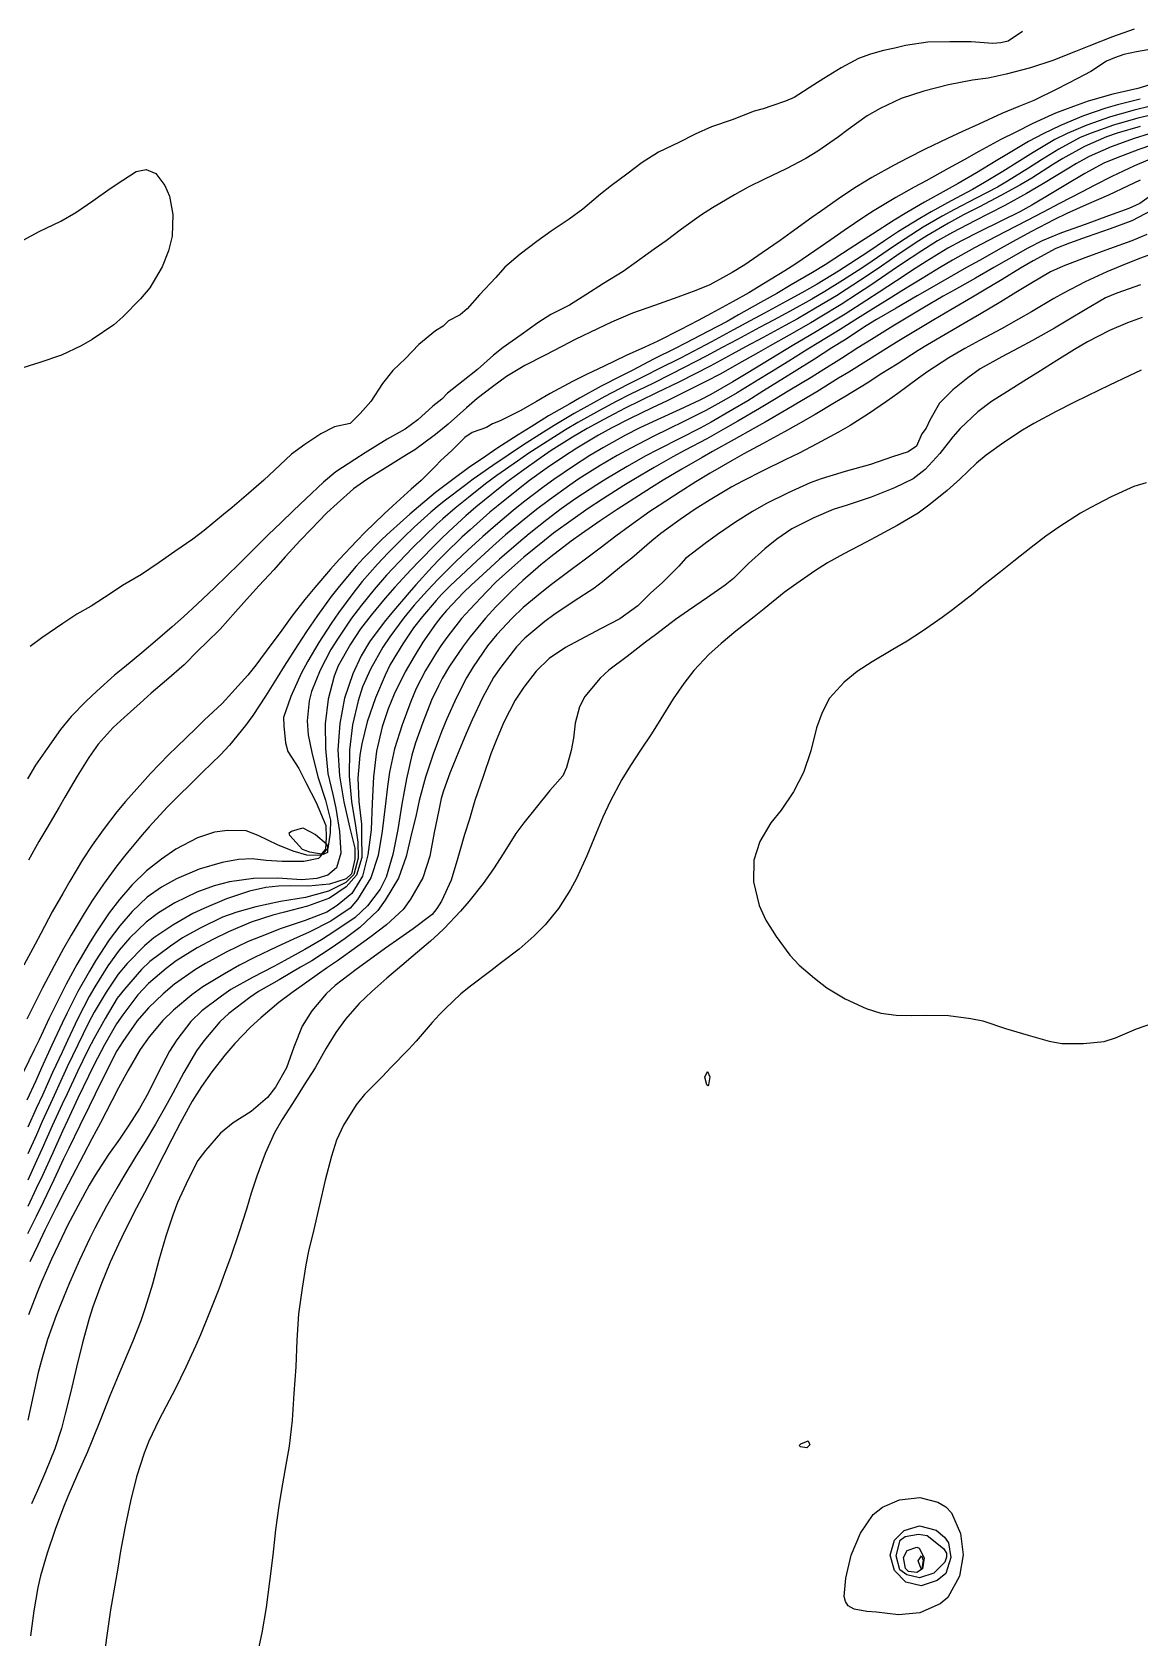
# Model space of a CAD drawing. Header units: feet. Extents: x 333642 to 335017, y 470420 to 471851.
# Drawn here: x 334006.5 to 334212.9, y 471282 to 471581.2 of the extents above; entities that cross this region are included whole.
import ezdxf

# ---------------------------------------------------------------- set-up
doc = ezdxf.new("R2010")
doc.units = ezdxf.units.FT
doc.header["$MEASUREMENT"] = 0
doc.layers.add('Contour', color=7, linetype='CONTINUOUS', true_color=0xffffff)

msp = doc.modelspace()

# ---------------------------------------------------------------- linework, layer by layer
at = {"layer": 'Contour', "color": 18, "linetype": 'Continuous', "true_color": 0x000000}
for points, elevation in [([(334191.091078, 471581.322388), (334188.36993, 471579.548633), (334187.001944, 471579.214344), (334185.515052, 471579.069486), (334181.519464, 471579.418919), (334177.525848, 471579.41435), (334173.39702, 471579.31951), (334169.26065, 471578.699731), (334167.256962, 471578.233626), (334165.165275, 471577.766556), (334162.743112, 471577.107548), (334160.50317, 471576.302503), (334157.291915, 471574.576092), (334154.052474, 471572.585054), (334152.201607, 471571.405773), (334148.503361, 471569.045309), (334146.878724, 471568.325533), (334144.382572, 471567.491402), (334142.728545, 471566.931333), (334141.045374, 471566.460801), (334136.95909, 471564.890695), (334133.124108, 471563.574393), (334130.085512, 471562.218375), (334127.055129, 471560.655428), (334123.2186, 471558.839227), (334120.174345, 471556.943916), (334117.307035, 471554.770894), (334114.479689, 471552.602055), (334112.436616, 471551.042042), (334109.126234, 471548.225982), (334106.598993, 471546.328623), (334103.218816, 471544.093172), (334100.596636, 471542.176998), (334097.433982, 471539.844748), (334094.600278, 471537.421827), (334092.952508, 471535.501731), (334089.900576, 471532.241824), (334087.586492, 471529.657588), (334086.270765, 471528.558801), (334084.13312, 471527.424674), (334083.125264, 471526.386568), (334081.690213, 471525.572638), (334078.571348, 471523.013448), (334076.09493, 471520.413909), (334073.728838, 471518.145147), (334071.818675, 471515.710904), (334069.661705, 471512.372252), (334067.638828, 471510.113138), (334066.657395, 471509.160191), (334065.771114, 471508.254884), (334062.859955, 471507.672952), (334060.291587, 471506.329654), (334057.337186, 471504.34478), (334054.830707, 471502.574247), (334052.687172, 471500.523602), (334049.675287, 471497.726902), (334046.852288, 471495.235866), (334043.773741, 471492.629013), (334042.152555, 471491.31579), (334038.556216, 471488.309964), (334036.494278, 471486.719079), (334033.094566, 471484.456879), (334030.218446, 471482.404292), (334026.88517, 471480.111027), (334023.335788, 471478.076949), (334021.258395, 471476.692703), (334017.532979, 471474.266093), (334014.824116, 471472.759282), (334012.233569, 471471.003328), (334008.352226, 471468.31936), (334006.169518, 471466.736153)], -1.5), ([(334211.857506, 471581.775912), (334207.828923, 471580.356995), (334203.436977, 471578.589701), (334200.921082, 471577.593256), (334196.730829, 471575.923213), (334192.541387, 471574.55772), (334188.033514, 471573.382456), (334184.67958, 471572.655281), (334181.748442, 471572.251915), (334177.294069, 471571.369584), (334172.673136, 471570.234515), (334168.439713, 471568.828182), (334164.527516, 471566.993106), (334162.126124, 471565.589808), (334158.572541, 471563.07898), (334156.8094, 471561.713511), (334152.942233, 471559.032019), (334150.687573, 471557.682696), (334146.999911, 471555.744795), (334143.004865, 471553.82711), (334139.965195, 471552.303917), (334137.385435, 471550.894925), (334133.287836, 471548.470887), (334131.248123, 471547.170092), (334127.527934, 471544.461649), (334124.640931, 471542.325278), (334122.40646, 471540.784266), (334119.070236, 471538.336116), (334116.685121, 471536.591359), (334113.003863, 471534.393095), (334109.691373, 471532.264485), (334106.631494, 471530.329152), (334103.168083, 471528.569792), (334100.734758, 471527.023467), (334097.624385, 471524.8073), (334094.286963, 471522.421484), (334092.469661, 471520.991075), (334089.484333, 471518.353154), (334086.834037, 471516.239428), (334083.950747, 471513.955914), (334082.889073, 471512.820039)], -2), ([(334214.447174, 471577.903474), (334212.311147, 471577.536214), (334209.927353, 471577.050839), (334208.197185, 471576.444789), (334206.746607, 471575.772817), (334203.767396, 471573.882491), (334201.338545, 471572.572674), (334197.449286, 471570.56586), (334193.195461, 471568.495819), (334190.38723, 471567.356845), (334187.190242, 471566.019499), (334182.90498, 471564.071222), (334179.886516, 471562.673016), (334177.071435, 471561.368628), (334172.913091, 471559.375712), (334169.634754, 471557.711181), (334167.021893, 471556.361096), (334162.995894, 471554.10677), (334160.14561, 471552.354412), (334157.377119, 471550.564423), (334153.616932, 471547.928996), (334151.838499, 471546.673322), (334147.966236, 471543.846805), (334145.914848, 471542.376993), (334142.581375, 471540.092567), (334139.296757, 471537.86852), (334136.943209, 471536.445855), (334132.802041, 471534.14678), (334130.209789, 471533.079636), (334126.844169, 471531.830178), (334122.491004, 471530.271148), (334118.367857, 471528.855035), (334114.478905, 471527.148797), (334111.847567, 471525.908251), (334107.734228, 471523.949967), (334105.238095, 471522.627231), (334102.115768, 471520.999158), (334098.307902, 471519.082152), (334094.906192, 471517.012337), (334092.29466, 471515.126914), (334089.454854, 471512.926477), (334087.442233, 471511.177123), (334084.015084, 471508.162572), (334082.614104, 471506.964885), (334081.43904, 471506.04991)], -2.5), ([(334217.006232, 471572.051158), (334212.533883, 471570.704291), (334207.895961, 471569.637652), (334203.316693, 471568.314292), (334200.545156, 471567.372722), (334197.23222, 471566.082502), (334192.991004, 471564.167119), (334189.671914, 471562.531203), (334187.005215, 471561.175991), (334182.909963, 471558.940443), (334180.180496, 471557.411407), (334177.201528, 471555.792476), (334173.097062, 471553.525648), (334170.903271, 471552.314501), (334167.47747, 471550.386294), (334163.446885, 471547.952094), (334161.677607, 471546.839994), (334157.859348, 471544.256938), (334155.37344, 471542.516491), (334152.37049, 471540.452165), (334148.80275, 471538.028571), (334146.804358, 471536.742498), (334142.817717, 471534.316594), (334140.042158, 471532.646882), (334137.161884, 471531.036592), (334133.053122, 471528.759085), (334130.640698, 471527.443653), (334127.269261, 471525.735936), (334123.104359, 471523.640543), (334120.721586, 471522.49448), (334117.22959, 471520.919698), (334112.967205, 471518.920691), (334109.964638, 471517.478142), (334107.193659, 471516.136179), (334103.04418, 471513.858718), (334100.504065, 471512.406573), (334097.562662, 471510.714813), (334093.707471, 471508.765049), (334092.331739, 471508.234009), (334091.19558, 471507.547908), (334088.496565, 471506.571904), (334087.138988, 471505.680574), (334084.688507, 471503.214872), (334082.673777, 471501.408859), (334081.653209, 471500.273555)], -3), ([(334213.00054, 471568.747438), (334208.743164, 471567.672574), (334206.577459, 471567.032061), (334202.404845, 471565.61836), (334198.135413, 471563.830278), (334194.89845, 471562.265741), (334192.20961, 471560.853901), (334188.140786, 471558.390167), (334186.185372, 471557.197735), (334182.514669, 471555.013772), (334179.08189, 471553.008686), (334176.841875, 471551.765637), (334172.826696, 471549.536427), (334169.480822, 471547.57573), (334167.121347, 471546.166846), (334163.108205, 471543.575843), (334161.069002, 471542.234049), (334157.547586, 471539.965036), (334154.297265, 471537.876661), (334151.941989, 471536.445562), (334147.937258, 471534.087814), (334145.272677, 471532.514629), (334142.241137, 471530.821975), (334138.141147, 471528.509431), (334136.008278, 471527.313036), (334132.41171, 471525.414986), (334128.290732, 471523.224667), (334126.348151, 471522.224074), (334122.450154, 471520.298871), (334118.326961, 471518.182231), (334116.32845, 471517.154024), (334112.553667, 471515.224503), (334108.535047, 471512.990308), (334106.694849, 471511.957366), (334102.754287, 471509.690532), (334099.493628, 471507.66489), (334097.089544, 471506.191678), (334093.104987, 471503.608811), (334091.057529, 471502.2062), (334087.825037, 471500.013872), (334084.886444, 471497.849547), (334082.91419, 471496.345882), (334081.699808, 471495.405884)], -3.5), ([(334217.137833, 471566.233675), (334212.565565, 471565.147762), (334208.021891, 471563.844927), (334203.835158, 471562.391183), (334201.837494, 471561.549812), (334197.827614, 471559.407398), (334194.632631, 471557.433031), (334192.16409, 471555.870808), (334188.283516, 471553.431281), (334186.405661, 471552.345506), (334182.439681, 471550.263484), (334178.369064, 471548.150245), (334176.092694, 471546.932511), (334172.567305, 471544.854378), (334169.186991, 471542.695259), (334167.026299, 471541.236552), (334163.081796, 471538.539013), (334161.123858, 471537.219822), (334157.531745, 471534.896916), (334154.224108, 471532.852653), (334151.834684, 471531.467284), (334147.776833, 471529.23885), (334144.66683, 471527.565167), (334142.053489, 471526.159547), (334137.929165, 471523.954972), (334135.12666, 471522.444904), (334132.108754, 471520.822122), (334128.008836, 471518.693931), (334125.497994, 471517.414468), (334122.197585, 471515.763284), (334118.042262, 471513.730071), (334115.319121, 471512.352878), (334112.232173, 471510.711569), (334108.190155, 471508.472322), (334105.884783, 471507.092314), (334102.492333, 471504.951595), (334099.083768, 471502.741907), (334096.97328, 471501.273821), (334093.099371, 471498.558293), (334091.029487, 471497.017392), (334087.807886, 471494.499684), (334085.361833, 471492.515837), (334083.053583, 471490.491506), (334081.952268, 471489.491607)], -4.5), ([(334214.888607, 471567.427127), (334211.862075, 471566.662553), (334207.482405, 471565.425916), (334203.082331, 471563.869906), (334199.406025, 471562.324132), (334197.072098, 471561.175421), (334193.032299, 471558.792211), (334190.595027, 471557.255333), (334187.374849, 471555.230985), (334184.012057, 471553.181811), (334181.747665, 471551.876666), (334177.779091, 471549.768621), (334174.03226, 471547.692013), (334171.912375, 471546.494223), (334167.95496, 471544.068315), (334165.370319, 471542.339121), (334162.403641, 471540.354842), (334158.895379, 471538.00635), (334156.782461, 471536.652435), (334152.780741, 471534.260975), (334149.95451, 471532.626308), (334147.112721, 471531.073323), (334143.01915, 471528.867168), (334140.340109, 471527.404928), (334137.220066, 471525.715612), (334133.126153, 471523.506891), (334130.901741, 471522.31262), (334127.317548, 471520.464156), (334123.198784, 471518.384598), (334120.982103, 471517.265245), (334117.371437, 471515.462453), (334113.264311, 471513.320998), (334111.09572, 471512.131878), (334107.545148, 471510.134964), (334103.801467, 471507.876656), (334101.826954, 471506.644507), (334097.893419, 471504.154839), (334095.242144, 471502.394793), (334092.355672, 471500.423447), (334088.709187, 471497.883066), (334087.075431, 471496.693633), (334083.520528, 471493.977804), (334082.350131, 471493.048179)], -4), ([(334212.973045, 471563.62355), (334208.732739, 471562.363777), (334206.707801, 471561.693994), (334202.641517, 471559.874547), (334198.605201, 471557.687823), (334196.863397, 471556.627512), (334192.80984, 471554.0236), (334190.539353, 471552.698411), (334187.042726, 471550.735199), (334183.021127, 471548.660613), (334180.082914, 471547.169635), (334177.276003, 471545.639638), (334173.239478, 471543.267492), (334171.277292, 471542.006408), (334167.669215, 471539.565408), (334164.792324, 471537.605317), (334162.138067, 471535.803117), (334158.211066, 471533.240524), (334156.398104, 471532.092695), (334152.516561, 471529.75057), (334149.108599, 471527.813035), (334146.831092, 471526.55082), (334142.750648, 471524.329415), (334139.452453, 471522.561833), (334136.99472, 471521.226392), (334132.847456, 471518.984863), (334130.085257, 471517.552732), (334127.044763, 471516.003956), (334122.888342, 471513.966054), (334119.797136, 471512.474173), (334117.055103, 471511.106357), (334112.908227, 471508.954921), (334109.959846, 471507.343375), (334107.230822, 471505.714628), (334103.248807, 471503.220369), (334101.346693, 471501.951151), (334097.715348, 471499.362661), (334095.005043, 471497.375377), (334092.405815, 471495.307769), (334089.185288, 471492.658903), (334087.32735, 471491.070332), (334084.192045, 471488.165864), (334082.736239, 471486.781728), (334081.674909, 471485.722825)], -5), ([(334217.254216, 471560.859826), (334212.769347, 471559.35664), (334208.529847, 471557.738794), (334206.229839, 471556.766203), (334202.653906, 471554.866938), (334199.135715, 471552.765519), (334196.979478, 471551.465638), (334192.830529, 471548.954267), (334190.53669, 471547.699307), (334187.127268, 471546.014557), (334182.998135, 471543.978906), (334179.707789, 471542.32739), (334177.178622, 471540.945368), (334173.125649, 471538.469551), (334171.076383, 471537.166763), (334167.557872, 471534.842512), (334164.367484, 471532.736887), (334162.047458, 471531.238107), (334158.014926, 471528.662726), (334155.847409, 471527.321745), (334152.381713, 471525.240359), (334148.484371, 471522.936053), (334146.697088, 471521.879574), (334142.716972, 471519.469792), (334139.571389, 471517.523948), (334137.10312, 471516.07142), (334132.987308, 471513.673607), (334130.959369, 471512.634104), (334127.232164, 471510.902159), (334122.971812, 471508.935341), (334119.606892, 471507.387009), (334117.067636, 471506.128304), (334112.982656, 471503.833633), (334110.414585, 471502.297191), (334107.412423, 471500.346699), (334103.719693, 471497.835028), (334101.919902, 471496.53218), (334098.0831, 471493.61202), (334096.140621, 471492.051217), (334092.854992, 471489.2799), (334090.534774, 471487.247749), (334087.729972, 471484.684761), (334085.498172, 471482.570129), (334083.146367, 471480.268894), (334082.105223, 471479.221636)], -6), ([(334214.666539, 471562.259468), (334211.900692, 471561.415691), (334207.611255, 471559.861755), (334203.462799, 471558.002932), (334201.105699, 471556.725498), (334197.65837, 471554.638556), (334194.648172, 471552.795943), (334191.829158, 471551.116803), (334187.75361, 471548.893927), (334184.868811, 471547.428077), (334182.184212, 471546.064854), (334178.031414, 471543.857583), (334175.254964, 471542.29316), (334172.31645, 471540.443961), (334168.527739, 471537.941129), (334166.775914, 471536.761065), (334162.81123, 471534.077033), (334160.317549, 471532.429012), (334157.276076, 471530.47711), (334153.375686, 471528.076498), (334151.599883, 471527.028776), (334147.579223, 471524.71993), (334144.027132, 471522.723432), (334141.881795, 471521.492493), (334137.795386, 471519.180981), (334134.826831, 471517.561146), (334131.951518, 471516.029542), (334127.828328, 471513.964503), (334124.834099, 471512.52814), (334122.040665, 471511.188821), (334117.847917, 471509.150148), (334114.538741, 471507.453056), (334112.080876, 471506.083273), (334108.043698, 471503.662377), (334105.710098, 471502.183974), (334102.515134, 471499.993257), (334099.217115, 471497.657711), (334097.126346, 471496.055427), (334093.338044, 471493.026914), (334091.829334, 471491.755018), (334088.152361, 471488.48733), (334086.622215, 471487.106676), (334083.476642, 471484.062308), (334082.402711, 471482.990386)], -5.5), ([(334214.417066, 471557.347694), (334211.936324, 471556.26289), (334207.732612, 471554.300475), (334204.545674, 471552.717142), (334202.060426, 471551.398832), (334197.974815, 471549.268534), (334194.894497, 471547.643578), (334191.912393, 471546.08473), (334187.819388, 471543.990111), (334184.713993, 471542.365003), (334182.131009, 471540.98769), (334178.051375, 471538.724157), (334175.599315, 471537.28795), (334172.380162, 471535.329889), (334168.606443, 471532.996268), (334166.743852, 471531.811659), (334162.805405, 471529.389724), (334159.808157, 471527.517605), (334157.089276, 471525.816971), (334153.128406, 471523.391487), (334151.094604, 471522.128466), (334147.501463, 471519.913064), (334143.975916, 471517.747984), (334141.942166, 471516.454466), (334137.912756, 471513.973752), (334135.432186, 471512.557271), (334132.031583, 471510.700256), (334127.978628, 471508.676066), (334125.18579, 471507.300233), (334122.223695, 471505.833366), (334118.055628, 471503.688367), (334115.516295, 471502.29964), (334112.361986, 471500.437264), (334108.40387, 471497.965366), (334106.693199, 471496.804449), (334102.900539, 471494.07942), (334100.499069, 471492.259731), (334097.578583, 471489.87521), (334094.75125, 471487.515647), (334092.384188, 471485.436673), (334089.386773, 471482.710715), (334087.38023, 471480.852083), (334084.430862, 471478.019769), (334082.817574, 471476.392848), (334081.817897, 471475.301434)], -6.5), ([(334004.869048, 471542.472691), (334007.822678, 471544.059968), (334011.853356, 471545.977662), (334014.664329, 471547.577587), (334017.842228, 471549.789811), (334021.071568, 471552.047253), (334023.415132, 471553.632026), (334025.89592, 471555.214411), (334027.79551, 471555.634159), (334029.562924, 471554.860129), (334031.243874, 471552.657349), (334032.139789, 471550.633344), (334032.760085, 471547.21115), (334032.608201, 471543.211182), (334031.949555, 471540.43332), (334030.746368, 471537.456856), (334028.45096, 471533.58151), (334026.697951, 471531.537634), (334023.399856, 471528.135369), (334021.740271, 471526.653548), (334017.725583, 471523.954712), (334015.643873, 471522.770587), (334011.973737, 471521.013904), (334007.946682, 471519.633737), (334003.778496, 471518.347767)], -1), ([(334213.013986, 471553.649609), (334210.764598, 471552.576722), (334207.059734, 471550.846637), (334202.923831, 471549.007653), (334199.326267, 471547.399449), (334197.001866, 471546.29779), (334192.756324, 471544.067857), (334189.859725, 471542.489952), (334187.10419, 471540.959239), (334183.036624, 471538.666767), (334180.619356, 471537.326701), (334177.388218, 471535.478282), (334173.303867, 471533.131612), (334171.462797, 471532.097622), (334167.50223, 471529.778025), (334163.851305, 471527.634864), (334161.939115, 471526.448356), (334157.875126, 471523.837857), (334155.508924, 471522.357766), (334152.307799, 471520.297098), (334148.532567, 471517.933), (334146.743414, 471516.816747), (334142.785635, 471514.34455), (334139.863238, 471512.529722), (334137.11107, 471510.886351), (334133.040611, 471508.537482), (334130.979313, 471507.413254), (334127.356049, 471505.561785), (334123.205088, 471503.431737), (334120.751921, 471502.161002), (334117.381681, 471500.283933), (334113.406958, 471497.927133), (334111.725722, 471496.860553), (334107.836441, 471494.272671), (334105.13095, 471492.374673), (334102.457261, 471490.338752), (334099.163967, 471487.725681), (334097.126222, 471486.032784), (334093.608009, 471483.004405), (334091.919761, 471481.467229), (334088.316535, 471478.152062), (334086.949794, 471476.852155), (334083.728584, 471473.419309), (334082.679327, 471472.214375), (334081.779202, 471471.042942)], -7), ([(334216.379939, 471551.756107), (334212.930644, 471549.296158), (334210.873119, 471548.312223), (334207.085374, 471546.951849), (334202.767165, 471545.389214), (334198.325024, 471543.836983), (334194.751397, 471542.346601), (334192.061784, 471540.98153), (334187.998726, 471538.666901), (334185.725128, 471537.343326), (334182.302869, 471535.371539), (334178.301945, 471533.146535), (334176.268775, 471531.98765), (334172.508993, 471529.772208), (334169.055578, 471527.739015), (334166.925875, 471526.423614), (334162.94241, 471523.949361), (334160.401381, 471522.358029), (334157.345344, 471520.421522), (334153.547476, 471518.034629), (334151.677241, 471516.878927), (334147.691078, 471514.470552), (334144.526005, 471512.560442), (334142.083533, 471511.092301), (334138.009083, 471508.687291), (334135.747423, 471507.413846), (334132.227809, 471505.450074), (334128.205706, 471503.296993), (334125.920384, 471502.051217), (334122.451917, 471500.079942), (334118.638314, 471497.853541), (334116.794513, 471496.712909), (334112.823268, 471494.166629), (334110.138002, 471492.411427), (334107.361877, 471490.470528), (334103.694266, 471487.824844), (334101.965056, 471486.479418), (334098.174632, 471483.372157), (334096.481766, 471481.910303), (334093.018231, 471478.750063), (334091.20122, 471476.935189), (334088.142129, 471473.696268), (334086.555632, 471471.931789), (334083.798219, 471468.387626), (334082.7028, 471466.876704), (334081.877601, 471465.631378)], -7.5), ([(334215.079047, 471547.941168), (334211.424596, 471546.044035), (334207.388573, 471544.540061), (334203.13457, 471543.043824), (334199.816142, 471541.852192), (334197.267528, 471540.864118), (334193.056624, 471538.61116), (334190.69204, 471537.25035), (334187.289511, 471535.143311), (334183.606753, 471532.92631), (334181.727095, 471531.803399), (334177.737704, 471529.470739), (334174.518349, 471527.596642), (334172.051979, 471526.102714), (334168.027931, 471523.653922), (334165.731382, 471522.239395), (334162.394168, 471520.150454), (334158.682329, 471517.871175), (334156.783151, 471516.700689), (334152.734958, 471514.208837), (334149.904082, 471512.514694), (334147.142657, 471510.865947), (334143.100347, 471508.521742), (334140.891521, 471507.290939), (334137.333795, 471505.284586), (334133.312091, 471503.064404), (334131.356036, 471501.95541), (334127.562075, 471499.74137), (334124.111527, 471497.700968), (334121.959138, 471496.347497), (334117.967092, 471493.813223), (334115.553631, 471492.260264), (334112.383481, 471490.117594), (334108.871527, 471487.730933), (334106.984722, 471486.342373), (334103.171994, 471483.439973), (334101.312978, 471481.945385), (334097.931674, 471479.001204), (334095.880739, 471477.082387), (334092.936266, 471474.134685), (334090.981985, 471471.973644), (334088.171504, 471468.51982), (334086.841285, 471466.797146), (334084.312007, 471463.046632), (334082.956563, 471460.767298), (334082.255724, 471459.379527)], -8), ([(334214.203771, 471543.494158), (334211.439525, 471542.315201), (334207.257335, 471540.818941), (334202.87134, 471539.18617), (334198.672409, 471537.595058), (334196.277925, 471536.524121), (334192.623468, 471534.386071), (334189.852769, 471532.711528), (334187.031266, 471530.924166), (334183.05231, 471528.566784), (334180.714097, 471527.238386), (334177.400411, 471525.324529), (334173.392568, 471522.963085), (334171.623371, 471521.869945), (334167.689752, 471519.366387), (334164.846848, 471517.576489), (334162.106149, 471515.822402), (334158.146417, 471513.397313), (334156.018742, 471512.11068), (334152.413931, 471509.940407), (334148.805183, 471507.898517), (334146.724138, 471506.737334), (334142.638935, 471504.494276), (334139.130744, 471502.611601), (334136.953724, 471501.380959), (334132.881026, 471498.994964), (334130.197168, 471497.396337), (334127.274742, 471495.54717), (334123.343401, 471493.023894), (334121.648576, 471491.852573), (334117.855967, 471489.149654), (334115.269935, 471487.253857), (334112.394796, 471485.073662), (334109.390725, 471482.823862), (334107.047917, 471481.070157), (334103.278322, 471478.278301), (334101.4887, 471476.854856), (334098.027093, 471473.977556), (334095.961391, 471472.010177), (334093.113185, 471468.962677), (334091.354298, 471466.83573), (334088.718882, 471462.960452), (334087.470151, 471460.885114), (334085.592993, 471457.249909), (334083.806548, 471453.263596), (334082.794289, 471450.800516), (334082.220121, 471449.352177)], -8.5), ([(334217.333889, 471540.660222), (334212.886995, 471539.005634), (334209.318439, 471537.587429), (334206.807417, 471536.560244), (334202.738916, 471534.664978), (334198.712449, 471532.578776), (334196.888835, 471531.588984), (334192.742927, 471529.090163), (334190.337143, 471527.707005), (334187.146017, 471525.934138), (334183.061398, 471523.726716), (334180.299315, 471522.251819), (334177.355294, 471520.488152), (334173.423266, 471517.95077), (334171.674293, 471516.735227), (334167.808148, 471513.851882), (334165.708084, 471512.375131), (334162.368511, 471510.108346), (334158.938154, 471507.936623), (334156.797773, 471506.694533), (334152.719831, 471504.461566), (334149.428818, 471502.766599), (334146.842031, 471501.492669), (334142.699719, 471499.451483), (334138.986528, 471497.584391), (334136.926468, 471496.454062), (334132.86048, 471494.070964), (334130.078654, 471492.346517), (334127.29358, 471490.394112), (334123.646591, 471487.774456), (334122.01475, 471486.443621), (334118.267381, 471483.181834), (334116.63072, 471481.932841), (334112.828643, 471478.77327), (334111.182074, 471477.547175), (334107.549026, 471475.173062), (334103.750189, 471472.642914), (334102.083482, 471471.372769), (334098.353739, 471468.251406), (334096.780449, 471466.63618), (334093.839291, 471462.8591), (334092.500557, 471460.918494), (334090.462091, 471457.172922), (334088.521226, 471453.069552), (334087.420285, 471450.533704), (334086.04831, 471447.229181), (334084.372729, 471443.091822), (334083.159789, 471439.853781), (334082.748954, 471438.378123)], -9), ([(334213.053556, 471534.112654), (334208.664987, 471532.572264), (334206.536573, 471531.66836), (334202.711884, 471529.444325), (334199.821485, 471527.713466), (334197.012776, 471526.023051), (334192.953049, 471523.74163), (334190.399245, 471522.370587), (334187.200725, 471520.677922), (334183.194083, 471518.450086), (334180.905301, 471516.81017), (334178.071423, 471514.544023), (334175.603244, 471512.051847), (334173.772718, 471508.877523), (334173.130574, 471507.39257), (334172.323799, 471506.3427), (334171.339189, 471504.083219), (334169.73421, 471502.97924), (334166.832316, 471502.066742), (334162.719623, 471500.662863), (334158.027207, 471499.361481), (334153.541729, 471497.987118), (334151.476955, 471497.211829), (334147.414855, 471495.364636), (334143.26155, 471493.332288), (334140.726623, 471491.88288), (334137.561613, 471489.90162), (334134.252072, 471487.591257), (334131.956354, 471485.907455), (334128.256373, 471483.115584), (334127.000525, 471481.695009), (334123.928713, 471478.595794), (334121.806017, 471476.755658), (334119.370679, 471474.276241), (334116.018157, 471471.902437), (334112.573027, 471470.104833), (334108.581279, 471467.967395), (334105.908219, 471466.511098), (334102.891193, 471464.516223), (334100.462404, 471462.131358), (334098.140891, 471459.163711), (334096.508725, 471456.698864), (334094.428135, 471452.611716), (334092.968332, 471449.190569), (334091.996397, 471446.693865), (334090.536143, 471442.477301), (334089.041682, 471438.026031), (334088.013189, 471434.574605), (334087.107882, 471431.675022), (334085.824984, 471427.366423), (334084.628602, 471423.202964), (334082.818186, 471419.259934), (334081.951023, 471417.893132), (334081.074994, 471416.794311)], -9.5), ([(334213.392748, 471528.062461), (334210.660593, 471527.041086), (334207.297651, 471525.628126), (334203.191447, 471523.500176), (334200.778211, 471522.088283), (334197.470271, 471520.038179), (334193.907358, 471517.774564), (334191.78422, 471516.466397), (334187.790455, 471513.947667), (334185.296835, 471512.39523), (334182.74832, 471510.445591), (334179.431617, 471507.354178), (334178.110893, 471505.800239), (334175.65809, 471502.716372), (334172.94153, 471499.676921), (334170.663544, 471497.988717), (334167.241103, 471496.294402), (334162.869054, 471494.547732), (334158.405622, 471493.069105), (334155.791015, 471492.236971), (334152.165384, 471490.674273), (334148.091893, 471488.672137), (334145.269364, 471486.746913), (334143.033802, 471484.923452), (334140.017436, 471482.178386), (334137.202658, 471479.398141), (334135.6798, 471478.1362), (334132.371214, 471475.83002), (334128.853387, 471473.436268), (334126.40288, 471471.762257), (334122.688144, 471468.913907), (334120.812268, 471467.553721), (334117.380979, 471464.863694), (334114.007064, 471462.328117), (334112.397532, 471460.848579), (334109.513688, 471457.401717), (334108.506081, 471455.48415), (334107.727335, 471452.43643), (334107.415857, 471449.630811), (334106.951107, 471447.348801), (334106.06708, 471444.145988), (334105.382237, 471442.623485), (334102.975108, 471439.908886), (334100.43161, 471436.731954), (334098.137759, 471433.858206), (334096.638342, 471431.905326), (334094.293359, 471428.083071), (334092.508517, 471425.278283), (334090.57402, 471422.584487), (334087.893122, 471419.212542), (334086.325422, 471417.426087), (334083.291227, 471414.196493), (334082.187191, 471413.145383)], -10), ([(334213.195725, 471518.213991), (334210.915001, 471517.143741), (334207.259037, 471515.4012), (334203.150375, 471513.463038), (334200.616155, 471512.217488), (334197.31663, 471510.486162), (334193.202004, 471508.265081), (334191.065389, 471507.043695), (334187.609553, 471504.757148), (334184.292537, 471502.352686), (334182.506934, 471500.862812), (334179.416574, 471497.892527), (334176.997225, 471495.810791), (334173.862563, 471493.231283), (334171.642054, 471491.569016), (334167.722343, 471489.261389), (334164.510699, 471487.519453), (334161.939834, 471486.197223), (334157.776146, 471483.991872), (334154.698998, 471482.300905), (334152.304336, 471480.758425), (334148.386592, 471478.020279), (334146.6784, 471476.792508), (334142.920595, 471473.732982), (334141.086909, 471472.28313), (334137.64563, 471469.57338), (334134.897309, 471467.307871), (334132.596273, 471465.233801), (334129.826768, 471462.249836), (334127.965679, 471459.828369), (334125.99334, 471456.975064), (334123.66533, 471453.226889), (334121.902734, 471450.452201), (334119.861444, 471447.412742), (334118.025864, 471444.553222), (334116.401346, 471441.929391), (334114.212397, 471437.827701), (334112.869797, 471434.939561), (334111.610394, 471431.93811), (334109.887625, 471427.738172), (334107.947864, 471423.502874), (334106.860189, 471421.434844), (334104.633025, 471417.9031), (334102.150378, 471414.875334), (334100.079601, 471412.777991), (334097.288989, 471410.332333), (334093.962547, 471407.810919), (334091.971753, 471406.286803), (334088.202074, 471403.430575), (334086.435088, 471401.987564), (334083.490015, 471399.197124), (334082.438548, 471398.154121)], -10.5), ([(334082.889073, 471512.820039), (334081.165231, 471511.506406), (334078.369074, 471508.953704), (334076.036217, 471507.205667), (334072.699172, 471505.347354), (334068.583471, 471502.811357), (334066.627886, 471501.588072), (334063.134259, 471499.266268), (334060.846065, 471497.331623), (334057.544479, 471494.264247), (334055.209524, 471492.088256), (334052.843151, 471489.79495), (334050.557892, 471487.564702), (334047.403163, 471484.434387), (334045.117344, 471482.131409), (334042.795493, 471479.862718), (334040.475304, 471477.665515), (334037.277816, 471474.625314), (334034.751221, 471472.254362), (334032.605464, 471470.375627), (334029.860565, 471468.018155), (334026.933046, 471465.539714), (334023.718413, 471462.872532), (334021.889598, 471461.366404), (334018.594295, 471458.405696), (334016.610024, 471456.550656), (334013.770744, 471453.689032), (334011.781561, 471451.287927), (334009.303165, 471447.715049), (334007.172794, 471444.614525), (334005.641121, 471442.050008)], -2), ([(334081.43904, 471506.04991), (334077.857171, 471503.36201), (334076.254206, 471502.421744), (334072.282571, 471499.93944), (334068.868436, 471497.832119), (334066.393407, 471496.114661), (334063.338586, 471493.396583), (334061.443375, 471491.63047), (334058.51722, 471488.591885), (334056.495622, 471486.447296), (334053.702079, 471483.432654), (334051.54367, 471481.022236), (334048.843191, 471478.063408), (334047.051724, 471476.13344), (334044.403023, 471473.208556), (334041.538769, 471469.965273), (334039.036078, 471467.491041), (334037.412778, 471465.894771), (334034.832818, 471463.304075), (334031.559886, 471460.459783), (334028.719755, 471458.04057), (334026.636618, 471456.161395), (334023.658008, 471453.470487), (334021.630193, 471451.605505), (334018.831929, 471448.521553), (334017.090363, 471446.048618), (334014.918294, 471442.536657), (334012.630089, 471438.665086), (334011.542831, 471436.773773), (334009.251476, 471432.858576), (334007.797398, 471430.358629), (334005.856677, 471426.891491)], -2.5), ([(334081.653209, 471500.273555), (334079.003651, 471497.667487), (334077.120752, 471496.025792), (334073.725611, 471492.947238), (334072.046435, 471491.36942), (334068.585236, 471488.01036), (334067.006603, 471486.404414), (334063.723555, 471482.920104), (334062.124304, 471481.164187), (334059.187419, 471477.724749), (334057.322187, 471475.460521), (334054.940691, 471472.376239), (334052.728261, 471469.359792), (334051.00602, 471467.036844), (334048.23333, 471463.247671), (334046.709961, 471461.392778), (334043.751928, 471458.067309), (334041.918274, 471456.113473), (334038.608678, 471452.982348), (334037.0163, 471451.42768), (334033.489961, 471448.024935), (334031.953914, 471446.518465), (334028.603641, 471443.039651), (334027.059568, 471441.352635), (334023.946472, 471437.827892), (334022.30237, 471435.894247), (334019.761518, 471432.55369), (334017.70733, 471429.680811), (334015.908317, 471426.950554), (334013.57082, 471423.025544), (334012.212892, 471420.68283), (334010.280871, 471417.302498), (334008.147492, 471413.262106), (334007.09816, 471411.24742), (334004.947623, 471407.324712)], -3), ([(334214.115252, 471497.251309), (334211.79389, 471496.553583), (334207.587461, 471494.611072), (334203.662862, 471492.566175), (334201.854952, 471491.551619), (334197.821215, 471488.941539), (334195.435742, 471487.258829), (334192.667874, 471485.18086), (334189.434584, 471482.604205), (334186.946811, 471480.614652), (334183.529418, 471477.944494), (334181.887729, 471476.561963), (334178.049638, 471473.578478), (334176.073584, 471472.145025), (334172.436992, 471469.566848), (334169.592756, 471467.74414), (334166.907899, 471466.136609), (334163.044663, 471463.884146), (334160.260332, 471462.044102), (334157.816726, 471460.084002), (334155.116576, 471457.108098), (334153.7094, 471454.452088), (334152.692619, 471451.563646), (334151.60148, 471447.273112), (334150.243887, 471443.271278), (334148.408181, 471439.666824), (334146.090424, 471436.215816), (334144.175083, 471433.884712), (334142.105894, 471430.412531), (334141.012196, 471426.937977), (334140.920657, 471422.890688), (334142.014704, 471418.448689), (334143.209857, 471415.755488), (334145.138291, 471412.673045), (334147.680701, 471409.229816), (334149.466272, 471407.343536), (334152.313658, 471404.894621), (334154.620906, 471403.10536), (334158.010185, 471401.055966), (334161.941767, 471399.271629), (334164.664527, 471398.424204), (334167.502383, 471398.050129), (334170.348318, 471397.989355), (334173.177597, 471398.01249), (334177.303839, 471397.936962), (334181.465365, 471397.402572), (334183.684107, 471396.976107), (334187.924836, 471395.55465), (334192.146965, 471394.278407), (334196.02221, 471393.188601), (334198.363474, 471392.74322), (334202.445993, 471392.738072), (334206.282616, 471393.103324), (334208.38448, 471393.816616), (334212.330587, 471395.503926), (334215.320456, 471396.540151)], -11), ([(334081.699808, 471495.405884), (334078.523406, 471492.765034), (334076.909601, 471491.364863), (334073.291042, 471488.176984), (334071.775791, 471486.727091), (334068.28195, 471483.196558), (334066.871178, 471481.681521), (334063.739436, 471477.916877), (334062.228056, 471476.015295), (334059.692212, 471472.502975), (334057.632715, 471469.500637), (334056.022427, 471467.043359), (334053.498957, 471463.059578), (334052.190295, 471460.943119), (334049.98148, 471457.461241), (334047.665809, 471453.842216), (334046.262261, 471452.033601), (334043.292072, 471448.361454), (334041.636859, 471446.512928), (334038.251089, 471443.310611), (334036.683937, 471441.715347), (334033.175608, 471438.305686), (334031.701483, 471436.812908), (334028.316894, 471433.114692), (334027.011292, 471431.634817), (334023.982187, 471427.944764), (334022.314423, 471425.840321), (334019.83753, 471422.459785), (334017.802207, 471419.482788), (334016.201462, 471416.997059), (334013.771879, 471412.938613), (334012.369918, 471410.437611), (334010.613709, 471407.21089), (334008.45763, 471403.0973), (334007.295078, 471400.780998), (334005.530776, 471397.263623)], -3.5), ([(334082.350131, 471493.048179), (334080.840165, 471491.743645), (334077.735668, 471488.966063), (334075.78974, 471487.088413), (334072.850806, 471484.157626), (334070.90218, 471482.068255), (334068.042622, 471478.810848), (334066.442493, 471476.828583), (334063.61361, 471472.998838), (334062.22152, 471471.040081), (334059.923056, 471467.485004), (334057.887315, 471464.009579), (334056.641648, 471461.685919), (334054.729555, 471457.437087), (334053.377244, 471453.517988), (334053.414781, 471451.924751), (334053.736837, 471448.744747), (334054.145794, 471447.158295), (334056.190379, 471444.016324), (334057.507412, 471441.35609), (334059.455659, 471437.643365), (334061.267215, 471433.338024), (334061.331457, 471431.140236), (334061.174185, 471428.958251), (334060.171812, 471427.781369), (334057.722879, 471427.828299), (334055.137941, 471428.603685), (334052.236729, 471429.748837), (334048.665709, 471431.533554), (334046.423251, 471432.34609), (334042.93857, 471432.439027), (334040.496899, 471432.115641), (334037.323332, 471431.048348), (334033.328309, 471428.94425), (334030.627615, 471427.120142), (334027.813288, 471424.923585), (334025.082696, 471422.242022), (334022.815709, 471419.573171), (334020.875382, 471417.065114), (334018.275238, 471413.181969), (334017.139831, 471411.369926), (334014.841923, 471407.477958), (334012.866345, 471403.803181), (334011.781717, 471401.665963), (334009.675531, 471397.474433), (334007.807074, 471393.454227), (334006.894982, 471391.545819), (334004.900057, 471387.448666)], -4), ([(334081.952268, 471489.491607), (334079.616913, 471487.289416), (334077.422929, 471485.105821), (334074.888846, 471482.503379), (334072.55721, 471480.025158), (334070.234765, 471477.334354), (334067.876329, 471474.449938), (334066.033395, 471471.99474), (334063.439369, 471468.108967), (334062.209021, 471466.158241), (334060.178804, 471462.321045), (334058.553103, 471458.369431), (334058.137407, 471456.606132), (334057.788803, 471452.853003), (334057.946292, 471450.243255), (334058.618541, 471446.967398), (334059.747415, 471442.462691), (334061.211304, 471438.108871), (334062.104711, 471434.351883), (334062.065306, 471431.980307), (334061.631041, 471429.105263), (334059.894198, 471427.22783), (334057.131502, 471426.682541), (334053.13029, 471426.677045), (334050.144081, 471426.875053), (334047.512451, 471427.166006), (334044.976329, 471427.0617), (334041.926459, 471426.450414), (334037.627683, 471425.227956), (334033.423025, 471423.426396), (334030.648705, 471421.88482), (334027.951948, 471420.018722), (334025.147131, 471417.329599), (334022.854299, 471414.680122), (334020.876173, 471412.063224), (334018.360887, 471408.153274), (334017.18349, 471406.245343), (334015.051963, 471402.406831), (334013.043713, 471398.478666), (334012.101942, 471396.53821), (334010.176587, 471392.436007), (334008.271773, 471388.233351), (334007.185005, 471385.817056), (334005.520494, 471382.206999)], -4.5), ([(334081.674909, 471485.722825), (334078.707914, 471482.70382), (334077.107191, 471481.010055), (334074.108084, 471477.77529), (334072.306594, 471475.723812), (334069.701777, 471472.542368), (334067.714586, 471469.989146), (334065.81536, 471467.149555), (334063.522203, 471463.123983), (334062.791858, 471461.167334), (334061.656378, 471456.910704), (334061.101732, 471452.343795), (334061.186286, 471447.706823), (334061.648319, 471443.050535), (334062.541973, 471439.123019), (334063.092034, 471436.627933), (334063.827186, 471432.266265), (334064.049445, 471428.211954), (334063.242499, 471425.476206), (334061.651917, 471424.11677), (334059.55564, 471423.478664), (334056.751417, 471423.21305), (334052.23498, 471423.564673), (334047.785236, 471423.519532), (334043.326021, 471422.84292), (334040.424218, 471422.151156), (334037.187537, 471420.967411), (334033.093493, 471418.945925), (334030.089302, 471417.10878), (334027.74908, 471415.350277), (334024.754449, 471412.451307), (334022.751002, 471410.155994), (334020.6222, 471407.212156), (334018.199511, 471403.307113), (334017.17332, 471401.492624), (334015.064292, 471397.382559), (334013.128362, 471393.30395), (334012.121457, 471391.132097), (334010.342639, 471387.322276), (334008.443557, 471383.139649), (334007.305323, 471380.648814), (334005.724624, 471377.172682)], -5), ([(334082.402711, 471482.990386), (334081.087685, 471481.593556), (334077.997245, 471478.184819), (334076.766067, 471476.779694), (334073.541644, 471473.025544), (334072.105653, 471471.2411), (334069.405514, 471467.582969), (334067.838245, 471464.985284), (334066.292215, 471461.639918), (334064.726224, 471457.106615), (334063.857439, 471452.363571), (334063.511757, 471447.494326), (334063.794709, 471442.602021), (334064.609723, 471437.78852), (334065.65027, 471433.12945), (334066.678616, 471429.147301), (334066.650532, 471427.078344), (334066.022981, 471424.387351), (334065.041703, 471423.409311), (334061.944835, 471422.428221), (334058.008088, 471422.039946), (334054.625927, 471422.141552), (334052.430053, 471422.04968), (334050.064979, 471421.804597), (334047.018953, 471421.133357), (334042.737944, 471419.682069), (334038.509707, 471417.892583), (334036.465091, 471416.939702), (334032.737358, 471414.824184), (334029.227848, 471412.461101), (334027.436251, 471410.924566), (334024.209034, 471407.638118), (334022.565595, 471405.680748), (334020.325017, 471402.320438), (334018.108126, 471398.598037), (334017.032285, 471396.596238), (334015.035716, 471392.519078), (334013.074434, 471388.368534), (334012.14897, 471386.349412), (334010.326825, 471382.375394), (334008.419843, 471378.181959), (334007.327693, 471375.730638), (334005.752361, 471372.168524)], -5.5), ([(334082.105223, 471479.221636), (334080.167043, 471477.141408), (334077.714593, 471474.437358), (334075.782945, 471472.066602), (334073.146302, 471468.513941), (334071.855352, 471466.601731), (334069.55906, 471462.528368), (334068.086956, 471459.180403), (334067.246218, 471456.571961), (334066.188549, 471452.097123), (334065.679935, 471447.383108), (334065.626786, 471442.589946), (334066.056123, 471437.870544), (334066.795351, 471433.332655), (334067.229807, 471430.286932), (334067.256403, 471427.269787), (334066.459348, 471424.256176), (334064.987747, 471422.736229), (334061.72872, 471421.121401), (334057.457336, 471419.942985), (334052.807491, 471419.19865), (334048.193612, 471418.224762), (334044.657697, 471417.240406), (334042.005336, 471416.282357), (334037.848352, 471414.249839), (334034.557917, 471412.432196), (334032.276171, 471410.884791), (334028.48303, 471408.029594), (334026.932136, 471406.552391), (334023.724705, 471402.861116), (334022.396754, 471401.163403), (334020.111858, 471397.417572), (334017.995792, 471393.637038), (334016.977975, 471391.632223), (334014.979058, 471387.510908), (334013.033095, 471383.39083), (334012.124125, 471381.436948), (334010.284045, 471377.417175), (334008.381701, 471373.202838), (334007.343418, 471370.897424), (334005.724382, 471367.261601)], -6), ([(334081.817897, 471475.301434), (334079.247245, 471472.338516), (334077.583969, 471470.175192), (334075.577144, 471467.223006), (334073.231453, 471463.374853), (334072.287109, 471461.354306), (334070.478988, 471457.13619), (334068.940151, 471452.698348), (334067.968065, 471448.615929), (334067.614546, 471446.455618), (334067.199186, 471442.21414), (334067.390483, 471437.831786), (334067.86789, 471433.606788), (334067.87302, 471431.426879), (334067.929677, 471427.394693), (334066.958744, 471424.111014), (334065.015853, 471421.916053), (334061.924172, 471419.835817), (334057.824648, 471418.332662), (334053.574768, 471417.245741), (334051.381034, 471416.66765), (334047.358723, 471415.32549), (334043.12574, 471413.567214), (334040.3324, 471412.209101), (334037.304884, 471410.571779), (334033.353379, 471408.178424), (334031.499864, 471406.722507), (334028.225657, 471403.927514), (334026.216199, 471401.801424), (334023.426975, 471398.090537), (334022.23221, 471396.424862), (334020.022665, 471392.497179), (334018.01996, 471388.703283), (334016.995471, 471386.639382), (334015.06193, 471382.564244), (334013.082324, 471378.38619), (334012.169997, 471376.379477), (334010.350367, 471372.344556), (334008.425215, 471368.161718), (334007.278747, 471365.713579), (334005.710087, 471362.350372)], -6.5), ([(334081.779202, 471471.042942), (334079.306196, 471467.515335), (334077.68243, 471464.887108), (334076.030137, 471461.999499), (334073.976586, 471457.860981), (334072.86343, 471455.083175), (334071.746447, 471451.779318), (334070.711615, 471447.226214), (334070.144289, 471442.420036), (334069.871557, 471437.511646), (334069.680376, 471432.540389), (334069.100835, 471427.907463), (334068.093336, 471423.9179), (334066.079996, 471420.696806), (334063.369871, 471418.45629), (334061.462091, 471417.236052), (334057.368093, 471415.695312), (334052.92266, 471414.179138), (334049.025278, 471412.647241), (334046.764145, 471411.726528), (334042.700026, 471409.759901), (334038.821309, 471407.644369), (334036.939825, 471406.507236), (334033.028905, 471403.788949), (334030.939581, 471402.00804), (334028.19797, 471399.406604), (334026.071339, 471396.942621), (334023.437013, 471393.130099), (334022.316458, 471391.371375), (334020.276159, 471387.359294), (334018.26957, 471383.275637), (334017.161608, 471381.024052), (334015.430629, 471377.446466), (334013.351722, 471373.236224), (334012.38847, 471371.239195), (334010.57109, 471367.340716), (334008.576816, 471363.185588), (334007.252775, 471360.485362), (334005.683322, 471357.248324)], -7), ([(334081.877601, 471465.631378), (334079.836781, 471462.260785), (334078.088609, 471458.884097), (334077.090995, 471456.488139), (334075.45214, 471452.150871), (334074.05898, 471447.658405), (334073.138068, 471443.304383), (334072.716619, 471440.617397), (334072.300526, 471436.903592), (334071.761725, 471432.342911), (334071.030185, 471427.771572), (334069.646005, 471423.597555), (334067.150189, 471419.557256), (334065.787395, 471417.989653), (334062.201971, 471415.563905), (334058.116505, 471413.504178), (334055.235094, 471412.209513), (334052.091046, 471410.760773), (334047.927752, 471408.769475), (334045.161174, 471407.363738), (334042.34342, 471405.744844), (334038.352774, 471403.283375), (334036.25721, 471401.797658), (334032.867363, 471398.965156), (334030.89717, 471397.019614), (334028.339461, 471394.01325), (334026.668436, 471391.651114), (334024.328055, 471387.652381), (334022.624685, 471384.496057), (334021.395481, 471382.079757), (334019.258192, 471377.953557), (334017.657082, 471374.949904), (334016.110453, 471372.024213), (334013.954864, 471367.946151), (334012.526482, 471365.232011), (334011.016973, 471362.198437), (334008.913895, 471357.96045), (334007.561299, 471355.160511), (334006.119349, 471352.031543)], -7.5), ([(334082.255724, 471459.379527), (334080.960201, 471456.695994), (334079.309331, 471452.586634), (334077.960478, 471448.778397), (334077.304484, 471446.503457), (334076.272323, 471442.073409), (334075.392234, 471437.315548), (334074.663199, 471432.595887), (334073.738238, 471427.956298), (334072.515809, 471423.754399), (334071.356503, 471421.498827), (334069.016942, 471418.423235), (334066.685309, 471416.234773), (334062.925765, 471413.703921), (334060.455034, 471412.064947), (334057.345133, 471410.290715), (334053.589612, 471408.203392), (334051.566242, 471407.12387), (334047.614929, 471405.038047), (334043.567294, 471402.780864), (334041.788634, 471401.572468), (334038.149905, 471398.8628), (334036.087468, 471396.852591), (334033.484182, 471393.414485), (334032.11892, 471391.313891), (334029.985863, 471387.268198), (334028.114468, 471383.463883), (334026.50141, 471380.641909), (334024.514158, 471377.553266), (334022.790383, 471374.913125), (334020.772934, 471372.040354), (334018.294499, 471368.206462), (334017.143025, 471366.322042), (334015.104047, 471362.565456), (334013.121289, 471358.824096), (334012.027486, 471356.621576), (334010.157844, 471352.529847), (334008.263009, 471348.303662), (334007.346925, 471346.047638), (334005.823785, 471342.18931)], -8), ([(334082.220121, 471449.352177), (334081.252473, 471446.630311), (334079.821311, 471442.379008), (334078.636663, 471438.054415), (334078.024778, 471435.027261), (334077.221842, 471431.869063), (334076.237415, 471427.564466), (334074.796317, 471423.525824), (334072.333879, 471419.44382), (334070.965433, 471417.517711), (334067.560173, 471414.359895), (334064.882823, 471412.326571), (334062.249375, 471410.480757), (334058.668451, 471408.158722), (334056.551346, 471406.945591), (334052.549023, 471404.610226), (334048.71542, 471402.435221), (334047.063947, 471401.303731), (334043.181674, 471398.314909), (334041.526865, 471396.797176), (334038.535582, 471393.24898), (334037.159138, 471391.35172), (334034.794653, 471387.334853), (334032.752815, 471383.474219), (334031.678938, 471381.542342), (334029.492159, 471377.718875), (334027.591225, 471374.49878), (334026.000535, 471371.956089), (334023.599846, 471368.004816), (334022.280381, 471365.815459), (334020.380131, 471362.419733), (334018.203205, 471358.334421), (334017.284027, 471356.44802), (334015.379013, 471352.342687), (334013.470786, 471348.132289), (334012.350459, 471345.388629), (334010.988927, 471342.036946), (334009.369195, 471337.575214), (334008.219672, 471333.495325), (334007.63244, 471331.419124), (334006.700861, 471327.127591), (334005.733895, 471322.527087)], -8.5), ([(334082.748954, 471438.378123), (334082.308039, 471436.252794), (334081.465694, 471432.06488), (334080.601615, 471427.664765), (334079.308778, 471423.628338), (334077.034467, 471419.613755), (334075.690189, 471417.715755), (334072.548668, 471414.831684), (334069.42039, 471412.495358), (334067.214949, 471410.907571), (334063.440727, 471408.164401), (334061.590912, 471406.887812), (334057.693662, 471404.189576), (334054.914371, 471402.208511), (334052.499062, 471400.357099), (334049.122475, 471397.532952), (334047.219917, 471395.759287), (334044.299441, 471392.71531), (334042.417066, 471390.558195), (334040.022569, 471387.444798), (334038.073082, 471384.703518), (334036.369385, 471381.978506), (334034.131465, 471377.914026), (334032.542505, 471374.913183), (334031.075209, 471372.00908), (334029.020605, 471367.945325), (334027.435296, 471364.944481), (334025.952643, 471362.121195), (334023.833589, 471357.947991), (334022.603164, 471355.370344), (334021.090101, 471351.994373), (334019.332862, 471347.734383), (334017.859529, 471343.689645), (334017.180047, 471341.479305), (334015.881602, 471336.991185), (334014.773104, 471332.438508), (334013.740114, 471327.877803), (334012.638009, 471323.46885), (334011.965912, 471321.02333), (334010.729113, 471317.242103), (334009.044083, 471312.920283), (334007.521259, 471309.454249), (334006.389184, 471306.955318)], -9), ([(334061.576503, 471429.400887), (334061.547545, 471428.330243), (334060.763238, 471427.972166), (334058.259533, 471428.426253), (334056.883484, 471428.921161), (334054.553423, 471431.514649), (334054.429366, 471432.021888), (334054.851503, 471432.343089), (334056.978255, 471432.909785), (334059.294628, 471431.663979), (334061.347549, 471429.926454), (334061.576503, 471429.400887)], -3.5), ([(334081.074994, 471416.794311), (334077.549138, 471414.084615), (334075.023463, 471412.386309), (334072.357274, 471410.498314), (334068.67573, 471407.825786), (334066.895861, 471406.542796), (334062.988648, 471403.544641), (334061.297761, 471401.977709), (334058.647738, 471398.827448), (334056.824492, 471395.946098), (334055.265202, 471392.034653), (334053.895159, 471388.204758), (334051.852372, 471384.617852), (334050.397917, 471382.696198), (334047.338096, 471380.09539), (334043.960329, 471377.982849), (334041.61449, 471376.023033), (334038.814725, 471372.796805), (334037.381751, 471370.957005), (334035.600671, 471367.42426), (334033.615357, 471363.145352), (334032.759583, 471360.77304), (334031.435611, 471356.85398), (334030.143317, 471352.390441), (334028.934361, 471347.899237), (334027.611516, 471343.497774), (334026.8001, 471341.058588), (334025.275705, 471337.306872), (334023.527665, 471333.180111), (334022.529773, 471330.822486), (334021.015903, 471327.095617), (334019.354532, 471322.793609), (334017.660126, 471318.653099), (334016.831847, 471316.66576), (334014.97777, 471312.488823), (334013.175869, 471308.337894), (334012.380962, 471306.354469), (334010.790232, 471302.170563), (334009.334647, 471297.800701), (334008.082647, 471293.522425), (334007.614595, 471291.398543), (334006.809344, 471287.020687), (334006.200615, 471282.344261)], -9.5), ([(334082.187191, 471413.145383), (334080.72862, 471411.815613), (334077.54135, 471409.073956), (334075.3992, 471407.280634), (334072.594564, 471404.913349), (334069.813588, 471402.445071), (334067.443328, 471400.178047), (334064.936867, 471397.252141), (334063.142155, 471394.818391), (334061.291732, 471391.868591), (334059.234045, 471388.198287), (334057.184345, 471385.059545), (334055.573704, 471382.417672), (334053.144165, 471378.581721), (334051.684901, 471376.113307), (334049.943857, 471372.217841), (334048.378775, 471368.015986), (334047.321955, 471364.827209), (334046.457175, 471361.859871), (334045.055574, 471357.471432), (334043.528205, 471353.074461), (334042.38334, 471349.866079), (334041.311883, 471346.950056), (334039.582298, 471342.606253), (334037.888275, 471338.455464), (334036.970403, 471336.354706), (334035.142809, 471332.415292), (334033.152862, 471328.326213), (334032.053863, 471326.251068), (334030.121408, 471322.531635), (334028.291591, 471318.641376), (334027.424126, 471316.392106), (334025.984197, 471311.990185), (334024.8529, 471307.45402), (334023.875597, 471302.72383), (334023.019257, 471298.163026), (334022.498663, 471294.96601), (334021.911573, 471291.831317), (334021.148014, 471287.234128), (334020.441779, 471282.436447), (334019.734719, 471277.466236)], -10), ([(334082.438548, 471398.154121), (334081.080421, 471396.652554), (334078.091974, 471393.151571), (334076.721551, 471391.716722), (334073.336757, 471388.281129), (334071.791545, 471386.615282), (334068.435013, 471383.218993), (334066.924219, 471381.334819), (334064.534983, 471377.503823), (334063.217059, 471374.708313), (334062.27942, 471371.722889), (334061.107982, 471367.273665), (334060.047322, 471362.678328), (334059.041638, 471358.063507), (334058.040095, 471354.029097), (334057.519639, 471351.527646), (334056.844689, 471347.14511), (334056.159862, 471342.357931), (334055.839777, 471337.484057), (334055.633215, 471332.502778), (334055.310522, 471327.498739), (334054.945767, 471322.556965), (334054.387055, 471317.734759), (334053.602949, 471313.149722), (334052.929322, 471309.283027), (334052.495703, 471306.598425), (334051.881005, 471302.1208), (334051.354588, 471297.419609), (334050.774901, 471292.521919), (334050.114099, 471287.655596), (334049.312981, 471282.915631), (334048.354754, 471278.321529)], -10.5), ([(334132.399442, 471387.545807), (334132.785601, 471386.526883), (334132.582311, 471385.062625), (334132.403106, 471384.867621), (334132.21395, 471385.063378), (334131.892274, 471386.491905), (334132.399442, 471387.545807), (334132.399442, 471387.545807)], -10.5), ([(334151.150614, 471318.695695), (334151.44079, 471317.977368), (334150.88117, 471317.423204), (334149.715093, 471317.58056), (334149.478826, 471317.834799), (334149.729288, 471318.126483), (334151.150614, 471318.695695), (334151.150614, 471318.695695)], -10.5), ([(334177.82624, 471305.283576), (334179.539947, 471301.450489), (334180.034379, 471297.435234), (334179.348809, 471293.466864), (334177.180405, 471289.48277), (334175.713869, 471288.319549), (334171.925074, 471286.676521), (334167.968747, 471286.28468), (334163.857709, 471286.765582), (334162.03662, 471286.893056), (334159.71336, 471287.355707), (334158.589637, 471287.927921), (334158.089768, 471288.751471), (334157.830727, 471289.724271), (334158.170738, 471293.135965), (334159.15298, 471297.369709), (334160.872147, 471301.471282), (334163.235528, 471304.973397), (334164.947097, 471306.348744), (334168.127876, 471307.701869), (334171.903553, 471308.121666), (334175.261078, 471307.24534), (334176.787691, 471306.39812), (334177.82624, 471305.283576)], -10.5), ([(334177.247011, 471299.724237), (334177.735373, 471296.93561), (334176.75078, 471294.006053), (334175.165325, 471292.67931), (334172.213037, 471291.672441), (334169.306, 471292.360101), (334167.210046, 471294.527669), (334166.425274, 471297.402145), (334167.183447, 471300.189442), (334169.044678, 471302.019554), (334171.857594, 471302.850486), (334174.950515, 471302.037557), (334176.557316, 471300.770652), (334177.247011, 471299.724237)], -10), ([(334176.900648, 471297.754254), (334176.916223, 471297.021041), (334176.618328, 471296.108629), (334174.534963, 471294.043473), (334171.87614, 471293.153454), (334169.48856, 471293.733613), (334168.21832, 471294.65896), (334167.542028, 471297.277007), (334168.239331, 471300.187929), (334169.203107, 471300.853126), (334171.673923, 471301.297437), (334173.278924, 471301.058855), (334176.346208, 471298.610726), (334176.900648, 471297.754254)], -9.5), ([(334171.837921, 471298.698032), (334172.727164, 471296.904093), (334172.42632, 471294.881906), (334171.369037, 471294.155806), (334169.801667, 471294.334558), (334169.28408, 471294.896754), (334168.876329, 471296.961857), (334169.568419, 471298.23956), (334171.397355, 471298.906117), (334171.837921, 471298.698032)], -9), ([(334172.248899, 471297.256144), (334172.536175, 471296.475382), (334172.279485, 471294.845064), (334172.237906, 471294.789146), (334172.153274, 471294.879331), (334171.630702, 471296.372648), (334172.248899, 471297.256144)], -8.5)]:
    msp.add_lwpolyline(points, dxfattribs=dict(at, elevation=elevation))

doc.saveas('drawing.dxf')
